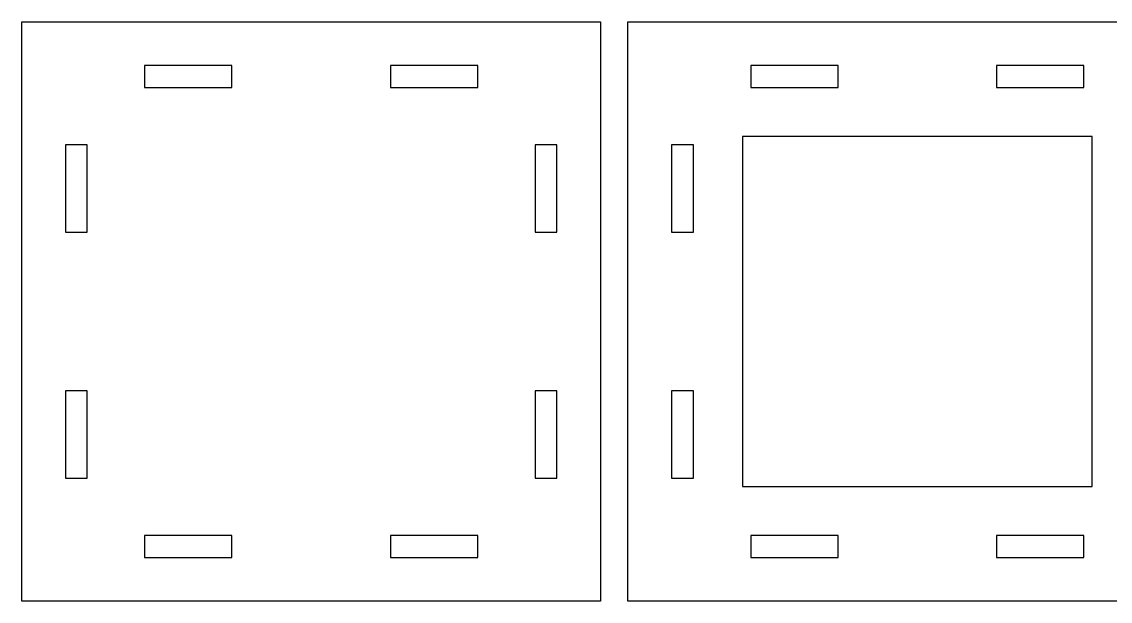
# Model space of a CAD drawing. Header units: millimetres. Extents: x 0 to 375, y -239 to 0.
# Drawn here: x 0 to 199.3, y -239 to -133 of the extents above; entities that cross this region are included whole.
import ezdxf

# ---------------------------------------------------------------- set-up
doc = ezdxf.new("R2010")
doc.units = ezdxf.units.MM
doc.layers.add('CUT', color=1, linetype='Continuous')

msp = doc.modelspace()

# ---------------------------------------------------------------- linework, layer by layer
at = {"layer": 'CUT'}
for points in [[(0, -239), (0, -133), (106, -133), (106, -239), (0, -239)], [(111, -133), (217, -133), (217, -239), (111, -239), (111, -133)], [(22.5, -141), (22.5, -145), (38.5, -145), (38.5, -141), (22.5, -141)], [(67.5, -141), (67.5, -145), (83.5, -145), (83.5, -141), (67.5, -141)], [(133.5, -141), (133.5, -145), (149.5, -145), (149.5, -141), (133.5, -141)], [(178.5, -141), (178.5, -145), (194.5, -145), (194.5, -141), (178.5, -141)], [(132, -154), (132, -218), (196, -218), (196, -154), (132, -154)], [(8, -155.5), (8, -171.5), (12, -171.5), (12, -155.5), (8, -155.5)], [(94, -155.5), (94, -171.5), (98, -171.5), (98, -155.5), (94, -155.5)], [(119, -155.5), (119, -171.5), (123, -171.5), (123, -155.5), (119, -155.5)], [(8, -200.5), (8, -216.5), (12, -216.5), (12, -200.5), (8, -200.5)], [(94, -200.5), (94, -216.5), (98, -216.5), (98, -200.5), (94, -200.5)], [(119, -200.5), (119, -216.5), (123, -216.5), (123, -200.5), (119, -200.5)], [(22.5, -227), (22.5, -231), (38.5, -231), (38.5, -227), (22.5, -227)], [(67.5, -227), (67.5, -231), (83.5, -231), (83.5, -227), (67.5, -227)], [(133.5, -227), (133.5, -231), (149.5, -231), (149.5, -227), (133.5, -227)], [(178.5, -227), (178.5, -231), (194.5, -231), (194.5, -227), (178.5, -227)]]:
    msp.add_lwpolyline(points, close=True, dxfattribs=at)

doc.saveas('drawing.dxf')
